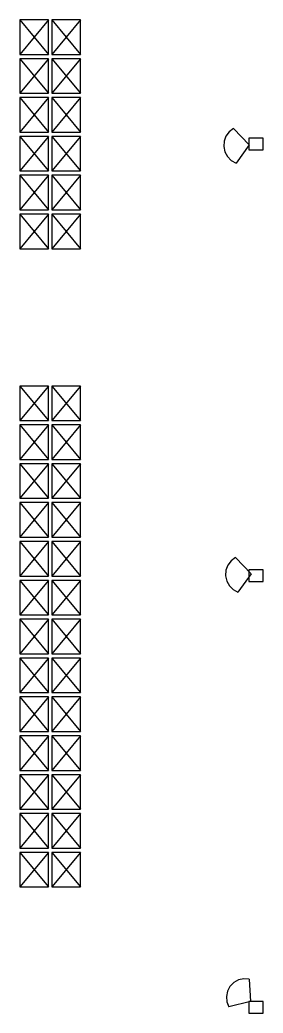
# Model space of a CAD drawing. Header units: metres. Extents: x 2 to 323, y -2 to 254.
# Drawn here: x 159.09 to 167.55, y 52.36 to 86.87 of the extents above; entities that cross this region are included whole.
import ezdxf

# ---------------------------------------------------------------- set-up
doc = ezdxf.new("R2010")
doc.units = ezdxf.units.M
doc.layers.add('REFERENCIA', color=7, linetype='Continuous')

msp = doc.modelspace()

# ---------------------------------------------------------------- linework, layer by layer
at = {"layer": 'REFERENCIA'}
for p, q in [((159.09, 86.872), (160.09, 85.672)), ((160.09, 86.872), (159.09, 85.672)), ((160.197, 86.872), (161.197, 85.672)), ((161.197, 86.872), (160.197, 85.672)), ((159.09, 85.522), (160.09, 84.322)), ((160.09, 85.522), (159.09, 84.322)), ((160.197, 85.522), (161.197, 84.322)), ((161.197, 85.522), (160.197, 84.322)), ((159.09, 84.171), (160.09, 82.971)), ((160.09, 84.171), (159.09, 82.971)), ((160.197, 84.171), (161.197, 82.971)), ((161.197, 84.171), (160.197, 82.971)), ((166.516, 83.095), (167.059, 82.534)), ((159.09, 82.821), (160.09, 81.621)), ((160.09, 82.821), (159.09, 81.621)), ((160.197, 82.821), (161.197, 81.621)), ((161.197, 82.821), (160.197, 81.621)), ((167.059, 82.534), (166.604, 81.898)), ((159.09, 81.471), (160.09, 80.271)), ((160.09, 81.471), (159.09, 80.271)), ((160.197, 81.471), (161.197, 80.271)), ((161.197, 81.471), (160.197, 80.271)), ((159.09, 80.121), (160.09, 78.921)), ((160.09, 80.121), (159.09, 78.921)), ((160.197, 80.121), (161.197, 78.921)), ((161.197, 80.121), (160.197, 78.921)), ((159.09, 74.149), (160.09, 72.949)), ((160.09, 74.149), (159.09, 72.949)), ((160.197, 74.149), (161.197, 72.949)), ((161.197, 74.149), (160.197, 72.949)), ((159.09, 72.799), (160.09, 71.599)), ((160.09, 72.799), (159.09, 71.599)), ((160.197, 72.799), (161.197, 71.599)), ((161.197, 72.799), (160.197, 71.599)), ((159.09, 71.449), (160.09, 70.249)), ((160.09, 71.449), (159.09, 70.249)), ((160.197, 71.449), (161.197, 70.249)), ((161.197, 71.449), (160.197, 70.249)), ((159.09, 70.098), (160.09, 68.898)), ((160.09, 70.098), (159.09, 68.898)), ((160.197, 70.098), (161.197, 68.898)), ((161.197, 70.098), (160.197, 68.898)), ((159.09, 68.748), (160.09, 67.548)), ((160.09, 68.748), (159.09, 67.548)), ((160.197, 68.748), (161.197, 67.548)), ((161.197, 68.748), (160.197, 67.548)), ((166.584, 68.187), (167.126, 67.625)), ((159.09, 67.398), (160.09, 66.198)), ((160.09, 67.398), (159.09, 66.198)), ((160.197, 67.398), (161.197, 66.198)), ((161.197, 67.398), (160.197, 66.198)), ((167.126, 67.625), (166.672, 66.99)), ((159.09, 66.047), (160.09, 64.847)), ((160.09, 66.047), (159.09, 64.847)), ((160.197, 66.047), (161.197, 64.847)), ((161.197, 66.047), (160.197, 64.847)), ((159.09, 64.697), (160.09, 63.497)), ((160.09, 64.697), (159.09, 63.497)), ((160.197, 64.697), (161.197, 63.497)), ((161.197, 64.697), (160.197, 63.497)), ((159.09, 63.347), (160.09, 62.147)), ((160.09, 63.347), (159.09, 62.147)), ((160.197, 63.347), (161.197, 62.147)), ((161.197, 63.347), (160.197, 62.147)), ((159.09, 61.996), (160.09, 60.796)), ((160.09, 61.996), (159.09, 60.796)), ((160.197, 61.996), (161.197, 60.796)), ((161.197, 61.996), (160.197, 60.796)), ((159.09, 60.646), (160.09, 59.446)), ((160.09, 60.646), (159.09, 59.446)), ((160.197, 60.646), (161.197, 59.446)), ((161.197, 60.646), (160.197, 59.446)), ((159.09, 59.296), (160.09, 58.096)), ((160.09, 59.296), (159.09, 58.096)), ((160.197, 59.296), (161.197, 58.096)), ((161.197, 59.296), (160.197, 58.096)), ((159.09, 57.946), (160.09, 56.746)), ((160.09, 57.946), (159.09, 56.746)), ((160.197, 57.946), (161.197, 56.746)), ((161.197, 57.946), (160.197, 56.746)), ((167.061, 53.545), (167.109, 52.766)), ((167.109, 52.766), (166.352, 52.577))]:
    msp.add_line(p, q, dxfattribs=at)
for points in [[(159.09, 86.872), (159.09, 85.672), (160.09, 85.672), (160.09, 86.872), (159.09, 86.872)], [(160.197, 86.872), (160.197, 85.672), (161.197, 85.672), (161.197, 86.872), (160.197, 86.872)], [(159.09, 85.522), (159.09, 84.322), (160.09, 84.322), (160.09, 85.522), (159.09, 85.522)], [(160.197, 85.522), (160.197, 84.322), (161.197, 84.322), (161.197, 85.522), (160.197, 85.522)], [(159.09, 84.171), (159.09, 82.971), (160.09, 82.971), (160.09, 84.171), (159.09, 84.171)], [(160.197, 84.171), (160.197, 82.971), (161.197, 82.971), (161.197, 84.171), (160.197, 84.171)], [(159.09, 82.821), (159.09, 81.621), (160.09, 81.621), (160.09, 82.821), (159.09, 82.821)], [(160.197, 82.821), (160.197, 81.621), (161.197, 81.621), (161.197, 82.821), (160.197, 82.821)], [(167.046, 82.361), (167.546, 82.361), (167.546, 82.761), (167.046, 82.761), (167.046, 82.361)], [(167.046, 82.361), (167.546, 82.361), (167.546, 82.761), (167.046, 82.761), (167.046, 82.361)], [(167.046, 82.361), (167.546, 82.361), (167.546, 82.761), (167.046, 82.761), (167.046, 82.361)], [(167.046, 82.361), (167.546, 82.361), (167.546, 82.761), (167.046, 82.761), (167.046, 82.361)], [(159.09, 81.471), (159.09, 80.271), (160.09, 80.271), (160.09, 81.471), (159.09, 81.471)], [(160.197, 81.471), (160.197, 80.271), (161.197, 80.271), (161.197, 81.471), (160.197, 81.471)], [(159.09, 80.121), (159.09, 78.921), (160.09, 78.921), (160.09, 80.121), (159.09, 80.121)], [(160.197, 80.121), (160.197, 78.921), (161.197, 78.921), (161.197, 80.121), (160.197, 80.121)], [(159.09, 74.149), (159.09, 72.949), (160.09, 72.949), (160.09, 74.149), (159.09, 74.149)], [(160.197, 74.149), (160.197, 72.949), (161.197, 72.949), (161.197, 74.149), (160.197, 74.149)], [(159.09, 72.799), (159.09, 71.599), (160.09, 71.599), (160.09, 72.799), (159.09, 72.799)], [(160.197, 72.799), (160.197, 71.599), (161.197, 71.599), (161.197, 72.799), (160.197, 72.799)], [(159.09, 71.449), (159.09, 70.249), (160.09, 70.249), (160.09, 71.449), (159.09, 71.449)], [(160.197, 71.449), (160.197, 70.249), (161.197, 70.249), (161.197, 71.449), (160.197, 71.449)], [(159.09, 70.098), (159.09, 68.898), (160.09, 68.898), (160.09, 70.098), (159.09, 70.098)], [(160.197, 70.098), (160.197, 68.898), (161.197, 68.898), (161.197, 70.098), (160.197, 70.098)], [(159.09, 68.748), (159.09, 67.548), (160.09, 67.548), (160.09, 68.748), (159.09, 68.748)], [(160.197, 68.748), (160.197, 67.548), (161.197, 67.548), (161.197, 68.748), (160.197, 68.748)], [(167.046, 67.361), (167.546, 67.361), (167.546, 67.761), (167.046, 67.761), (167.046, 67.361)], [(167.046, 67.361), (167.546, 67.361), (167.546, 67.761), (167.046, 67.761), (167.046, 67.361)], [(167.046, 67.361), (167.546, 67.361), (167.546, 67.761), (167.046, 67.761), (167.046, 67.361)], [(167.046, 67.361), (167.546, 67.361), (167.546, 67.761), (167.046, 67.761), (167.046, 67.361)], [(159.09, 67.398), (159.09, 66.198), (160.09, 66.198), (160.09, 67.398), (159.09, 67.398)], [(160.197, 67.398), (160.197, 66.198), (161.197, 66.198), (161.197, 67.398), (160.197, 67.398)], [(159.09, 66.047), (159.09, 64.847), (160.09, 64.847), (160.09, 66.047), (159.09, 66.047)], [(160.197, 66.047), (160.197, 64.847), (161.197, 64.847), (161.197, 66.047), (160.197, 66.047)], [(159.09, 64.697), (159.09, 63.497), (160.09, 63.497), (160.09, 64.697), (159.09, 64.697)], [(160.197, 64.697), (160.197, 63.497), (161.197, 63.497), (161.197, 64.697), (160.197, 64.697)], [(159.09, 63.347), (159.09, 62.147), (160.09, 62.147), (160.09, 63.347), (159.09, 63.347)], [(160.197, 63.347), (160.197, 62.147), (161.197, 62.147), (161.197, 63.347), (160.197, 63.347)], [(159.09, 61.996), (159.09, 60.796), (160.09, 60.796), (160.09, 61.996), (159.09, 61.996)], [(160.197, 61.996), (160.197, 60.796), (161.197, 60.796), (161.197, 61.996), (160.197, 61.996)], [(159.09, 60.646), (159.09, 59.446), (160.09, 59.446), (160.09, 60.646), (159.09, 60.646)], [(160.197, 60.646), (160.197, 59.446), (161.197, 59.446), (161.197, 60.646), (160.197, 60.646)], [(159.09, 59.296), (159.09, 58.096), (160.09, 58.096), (160.09, 59.296), (159.09, 59.296)], [(160.197, 59.296), (160.197, 58.096), (161.197, 58.096), (161.197, 59.296), (160.197, 59.296)], [(159.09, 57.946), (159.09, 56.746), (160.09, 56.746), (160.09, 57.946), (159.09, 57.946)], [(160.197, 57.946), (160.197, 56.746), (161.197, 56.746), (161.197, 57.946), (160.197, 57.946)], [(167.046, 52.361), (167.546, 52.361), (167.546, 52.761), (167.046, 52.761), (167.046, 52.361)], [(167.046, 52.361), (167.546, 52.361), (167.546, 52.761), (167.046, 52.761), (167.046, 52.361)], [(167.046, 52.361), (167.546, 52.361), (167.546, 52.761), (167.046, 52.761), (167.046, 52.361)], [(167.046, 52.361), (167.546, 52.361), (167.546, 52.761), (167.046, 52.761), (167.046, 52.361)]]:
    msp.add_lwpolyline(points, close=True, dxfattribs=at)
for points in [[(166.516, 83.095), (166.364, 82.981), (166.252, 82.832), (166.187, 82.658), (166.174, 82.468), (166.215, 82.283), (166.305, 82.12), (166.437, 81.989), (166.604, 81.898)], [(166.584, 68.187), (166.431, 68.073), (166.32, 67.924), (166.255, 67.75), (166.241, 67.56), (166.282, 67.375), (166.372, 67.212), (166.505, 67.08), (166.672, 66.99)], [(167.061, 53.545), (166.871, 53.557), (166.689, 53.516), (166.527, 53.426), (166.393, 53.29), (166.304, 53.122), (166.267, 52.94), (166.283, 52.754), (166.352, 52.577)]]:
    msp.add_lwpolyline(points, dxfattribs=at)

doc.saveas('drawing.dxf')
